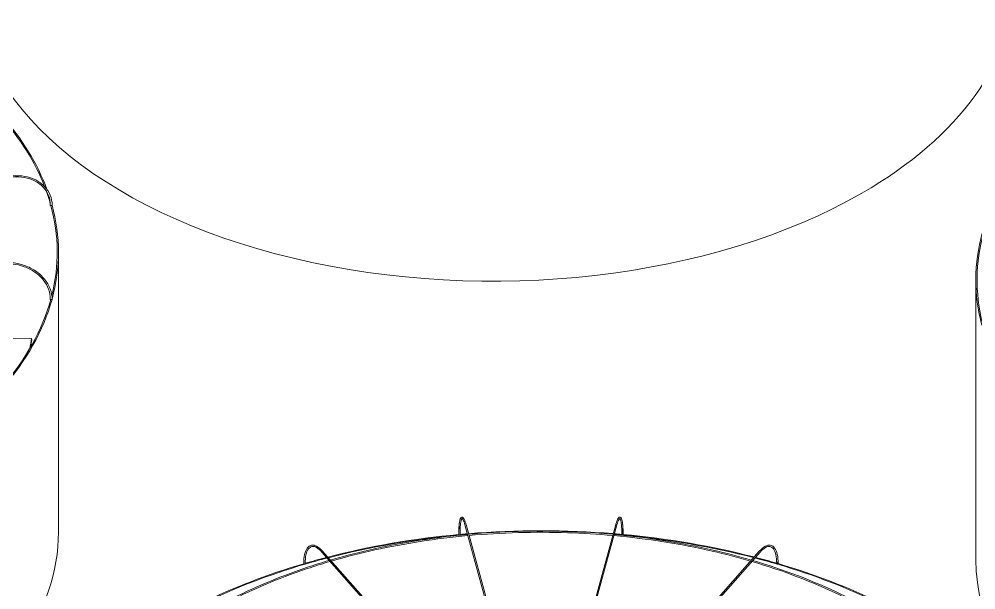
# Model space of a CAD drawing. Header units: millimetres. Extents: x -312439 to 477422, y -331570 to 212570.
# Drawn here: x 397895.7 to 398376.7, y 93311.4 to 93598.6 of the extents above; entities that cross this region are included whole.
import ezdxf

# ---------------------------------------------------------------- set-up
doc = ezdxf.new("R2010")
doc.units = ezdxf.units.MM

msp = doc.modelspace()

# ---------------------------------------------------------------- linework, layer by layer
at = {"color": 0, "linetype": 'Continuous', "lineweight": 0, "extrusion": (8.40036e-17, 0.816497, 0.57735)}
for p, q in [((397915.501, 93340.54), (397915.501, 93481.28)), ((398376.721, 93326.613), (398376.721, 93467.353)), ((397901.932, 93437.974), (397864.266, 93438.184)), ((397902.096, 93437.213), (397901.932, 93437.974)), ((398153.47, 93221.638), (398119.877, 93344.093)), ((398120.468, 93344.255), (398154.089, 93221.698)), ((398195.66, 93344.255), (398162.038, 93221.698)), ((398196.25, 93344.093), (398162.657, 93221.638)), ((398145.369, 93219.973), (398047.869, 93330.451)), ((398048.328, 93330.856), (398146.01, 93220.172)), ((398267.799, 93330.856), (398170.117, 93220.172)), ((398268.258, 93330.451), (398170.758, 93219.973))]:
    msp.add_line(p, q, dxfattribs=at)
at = {"color": 0, "linetype": 'Continuous', "lineweight": 0}
for centre, major_axis, ratio, start_param, end_param in [((398134.05, 93618.115), (262.225, 0), 0.5773503, 3.1415927, 5.4977871), ((398134.05, 93618.115), (262.225, 0), 0.5773503, 5.4977871, 6.2831853), ((397653.276, 93481.28), (-261.613, 0), 0.5773503, 3.3623861, 3.6122993), ((397653.276, 93481.28), (-262.225, 0), 0.5773503, 3.3525846, 3.6125039), ((397653.276, 93481.28), (-261.613, 0), 0.5773503, 3.3053341, 3.3466211), ((397911.711, 93504.985), (-0.306, 0.006), 0.5752952, 0, 0.1678974), ((397911.711, 93504.985), (-0.306, 0.006), 0.5752952, 0.1678974, 1.7386937), ((397653.276, 93481.28), (-261.613, 0), 0.5773503, 2.9976529, 3.2980059), ((397912.013, 93505.012), (-0.306, 0), 0.5773503, 1.2043118, 3.1415927), ((397653.276, 93481.28), (-262.225, 0), 0.5773503, 2.9856485, 3.2984345), ((398638.946, 93467.353), (-262.225, 0), 0.5773503, 6.126925, 6.4343205), ((398638.946, 93467.353), (-261.613, 0), 0.5773503, 6.1262297, 6.4235661), ((397653.276, 93481.28), (-261.613, 0), 0.5773503, 2.6753447, 2.9836943), ((397653.276, 93481.28), (-262.225, 0), 0.5773503, 2.6707914, 2.9843582), ((397911.711, 93457.701), (-0.306, 0.006), 0.5792658, 0, 1.4246091), ((397912.013, 93457.673), (-0.306, 0), 0.5773503, 0.8901525, 3.1415927), ((397653.111, 93439.358), (247.048, 53.431), 0.7719474, 5.9775334, 6.0030301), ((397653.276, 93438.597), (247.048, 53.431), 0.7719474, 5.9850347, 6.0030301), ((397653.276, 93340.54), (262.225, 0), 0.5773503, 5.4977871, 6.2831853), ((398158.172, 93189.778), (-262.225, 0), 0.5773503, 4.5737285, 4.8518651), ((398158.172, 93189.778), (-262.225, 0), 0.5773503, 4.8709744, 5.1337903), ((398158.172, 93189.778), (-261.613, 0), 0.5773503, 4.8702538, 5.1336735), ((398117.066, 93339.285), (0.306, 0), 0.5773503, 3.1415927, 3.7072911), ((398117.114, 93339.111), (0.306, 0.001), 0.5647458, 3.2969897, 4.867786), ((398117.114, 93339.111), (0.306, 0.001), 0.5647458, 4.867786, 6.2831853), ((398158.172, 93189.778), (-261.613, 0), 0.5773503, 4.8601846, 4.8693633), ((398158.172, 93189.778), (-262.225, 0), 0.5773503, 4.8542575, 4.8684283), ((398158.172, 93189.778), (-261.613, 0), 0.5773503, 4.556469, 4.5713736), ((398158.172, 93189.778), (-262.225, 0), 0.5773503, 4.5571855, 4.5713361), ((398199.013, 93339.111), (0.306, -0.001), 0.5647458, 3.1415927, 4.5569919), ((398199.013, 93339.111), (0.306, -0.001), 0.5647458, 4.5569919, 6.1277883), ((398158.172, 93189.778), (-261.613, 0), 0.5773503, 4.2918428, 4.5551023), ((398199.061, 93339.285), (0.306, 0), 0.5773503, 5.7174869, 6.2831853), ((398158.172, 93189.778), (-262.225, 0), 0.5773503, 4.2917243, 4.5546375), ((398158.172, 93189.778), (-261.613, 0), 0.5773503, 5.1364588, 5.1836819), ((398158.172, 93189.778), (-262.225, 0), 0.5773503, 5.1365691, 5.1818933), ((398158.172, 93189.778), (-261.613, 0), 0.5773503, 4.242585, 4.2890574), ((398158.172, 93189.778), (-262.225, 0), 0.5773503, 4.2438111, 4.2889455), ((398638.946, 93326.613), (262.225, 0), 0.5773503, 3.1415927, 5.4977871), ((398158.172, 93189.778), (-262.225, 0), 0.5773503, 5.1849758, 5.420347), ((398158.172, 93189.778), (-261.613, 0), 0.5773503, 5.183912, 5.4201653), ((398039.085, 93324.656), (0.306, 0), 0.5773503, 3.1415927, 4.134446), ((398039.224, 93324.499), (0.306, 0.003), 0.5659728, 3.6079382, 5.1787345), ((398039.224, 93324.499), (0.306, 0.003), 0.5659728, 5.1787345, 6.2831853), ((398276.903, 93324.499), (0.306, -0.003), 0.5659728, 3.1415927, 4.2460434), ((398276.903, 93324.499), (0.306, -0.003), 0.5659728, 4.2460434, 5.8168397), ((398158.172, 93189.778), (-261.613, 0), 0.5773503, 4.0051997, 4.2408431), ((398277.042, 93324.656), (0.306, 0), 0.5773503, 5.290332, 6.2831853), ((398158.172, 93189.778), (-262.225, 0), 0.5773503, 4.0050166, 4.2406095)]:
    msp.add_ellipse(centre, major_axis=major_axis, ratio=ratio, start_param=start_param, end_param=end_param, dxfattribs=at)
for points, knots in [([(397912.319, 93505.012), (397912.319, 93506.749), (397911.986, 93508.456), (397910.687, 93511.642), (397909.722, 93513.12), (397907.257, 93515.699), (397905.759, 93516.8), (397902.379, 93518.521), (397900.498, 93519.141), (397896.536, 93519.843), (397894.456, 93519.925), (397892.376, 93519.734)], [4.712389, 4.712389, 4.712389, 4.712389, 5.0265482, 5.0265482, 5.3407075, 5.3407075, 5.6548668, 5.6548668, 5.969026, 5.969026, 6.2831853, 6.2831853, 6.2831853, 6.2831853]), ([(397892.432, 93519.124), (397894.447, 93519.309), (397896.462, 93519.226), (397900.285, 93518.538), (397902.094, 93517.932), (397905.325, 93516.262), (397906.747, 93515.197), (397909.066, 93512.718), (397909.963, 93511.304), (397911.148, 93508.266), (397911.435, 93506.642), (397911.404, 93504.99)], [6.2831853, 6.2831853, 6.2831853, 6.2831853, 6.6004533, 6.6004533, 6.9177214, 6.9177214, 7.2349894, 7.2349894, 7.5522575, 7.5522575, 7.8695255, 7.8695255, 7.8695255, 7.8695255]), ([(397892.376, 93475.371), (397894.392, 93475.187), (397896.408, 93474.736), (397900.239, 93473.346), (397902.053, 93472.407), (397905.297, 93470.136), (397906.726, 93468.805), (397909.057, 93465.887), (397909.958, 93464.301), (397911.148, 93461.033), (397911.435, 93459.352), (397911.404, 93457.706)], [6.2831853, 6.2831853, 6.2831853, 6.2831853, 6.6004533, 6.6004533, 6.9177214, 6.9177214, 7.2349894, 7.2349894, 7.5522575, 7.5522575, 7.8695255, 7.8695255, 7.8695255, 7.8695255]), ([(397912.319, 93457.673), (397912.319, 93459.409), (397911.986, 93461.173), (397910.693, 93464.584), (397909.732, 93466.229), (397907.279, 93469.244), (397905.788, 93470.613), (397902.42, 93472.943), (397900.545, 93473.905), (397896.59, 93475.329), (397894.511, 93475.791), (397892.432, 93475.981)], [4.712389, 4.712389, 4.712389, 4.712389, 5.0265482, 5.0265482, 5.3407075, 5.3407075, 5.6548668, 5.6548668, 5.969026, 5.969026, 6.2831853, 6.2831853, 6.2831853, 6.2831853]), ([(398116.76, 93339.285), (398116.76, 93340.989), (398116.812, 93342.506), (398117.015, 93345.024), (398117.164, 93346.023), (398117.566, 93347.445), (398117.791, 93347.961), (398118.577, 93348.076), (398118.825, 93347.928), (398119.376, 93347.343), (398119.684, 93346.688), (398120.163, 93345.307), (398120.316, 93344.809), (398120.468, 93344.255)], [4.712389, 4.712389, 4.712389, 4.712389, 5.0265482, 5.0265482, 5.3407075, 5.3407075, 5.6548668, 5.6548668, 5.8236028, 5.8236028, 6.1377621, 6.1377621, 6.2831853, 6.2831853, 6.2831853, 6.2831853]), ([(398117.142, 93345.421), (398117.133, 93345.36), (398117.124, 93345.299), (398116.972, 93344.212), (398116.878, 93342.908), (398116.815, 93340.671), (398116.806, 93339.91), (398116.808, 93339.11)], [1.10131175, 1.10131175, 1.10131175, 1.10131175, 1.12076762, 1.12076762, 1.43803566, 1.43803566, 1.5863026, 1.5863026, 1.5863026, 1.5863026]), ([(398119.877, 93344.093), (398119.559, 93345.253), (398119.239, 93346.145), (398118.683, 93347.226), (398118.434, 93347.375), (398118.407, 93347.375), (398118.203, 93347.227), (398117.85, 93346.062), (398117.706, 93345.212), (398117.495, 93342.969), (398117.433, 93341.538), (398117.42, 93339.65), (398117.42, 93339.383), (398117.421, 93339.111)], [0, 0, 0, 0, 0.3152669, 0.3152669, 0.6094726, 0.6094726, 0.9267406, 0.9267406, 1.2208373, 1.2208373, 1.5356304, 1.5356304, 1.5863402, 1.5863402, 1.5863402, 1.5863402]), ([(398199.367, 93339.285), (398199.367, 93340.989), (398199.315, 93342.506), (398199.113, 93345.024), (398198.963, 93346.023), (398198.561, 93347.445), (398198.336, 93347.961), (398197.551, 93348.076), (398197.302, 93347.928), (398196.751, 93347.343), (398196.444, 93346.688), (398195.964, 93345.307), (398195.812, 93344.809), (398195.66, 93344.255)], [4.712389, 4.712389, 4.712389, 4.712389, 5.0265482, 5.0265482, 5.3407075, 5.3407075, 5.6548668, 5.6548668, 5.8236028, 5.8236028, 6.1377621, 6.1377621, 6.2831853, 6.2831853, 6.2831853, 6.2831853]), ([(398196.25, 93344.093), (398196.569, 93345.253), (398196.888, 93346.145), (398197.444, 93347.226), (398197.693, 93347.375), (398197.72, 93347.375), (398197.925, 93347.227), (398198.277, 93346.062), (398198.421, 93345.212), (398198.632, 93342.969), (398198.694, 93341.538), (398198.707, 93339.65), (398198.707, 93339.383), (398198.707, 93339.111)], [0, 0, 0, 0, 0.3152669, 0.3152669, 0.6094726, 0.6094726, 0.9267406, 0.9267406, 1.2208373, 1.2208373, 1.5356304, 1.5356304, 1.5863402, 1.5863402, 1.5863402, 1.5863402]), ([(398198.985, 93345.421), (398198.994, 93345.36), (398199.003, 93345.299), (398199.155, 93344.212), (398199.249, 93342.908), (398199.312, 93340.671), (398199.321, 93339.91), (398199.319, 93339.11)], [1.10131175, 1.10131175, 1.10131175, 1.10131175, 1.12076762, 1.12076762, 1.43803566, 1.43803566, 1.5863026, 1.5863026, 1.5863026, 1.5863026]), ([(398194.321, 93339.375), (398186.826, 93340.053), (398179.274, 93340.52), (398155.047, 93341.336), (398138.289, 93340.866), (398121.806, 93339.375)], [5.342386, 5.342386, 5.342386, 5.342386, 5.43953692, 5.43953692, 5.65318828, 5.65318828, 5.65318828, 5.65318828]), ([(398194.156, 93338.775), (398186.638, 93339.453), (398179.063, 93339.919), (398154.944, 93340.718), (398138.321, 93340.249), (398121.971, 93338.775)], [5.34285963, 5.34285963, 5.34285963, 5.34285963, 5.44045758, 5.44045758, 5.65271466, 5.65271466, 5.65271466, 5.65271466]), ([(398121.187, 93339.318), (398113.18, 93338.581), (398105.239, 93337.604), (398081.812, 93333.979), (398066.651, 93330.631), (398052.244, 93326.419)], [5.65586592, 5.65586592, 5.65586592, 5.65586592, 5.75969853, 5.75969853, 5.96646224, 5.96646224, 5.96646224, 5.96646224]), ([(398121.351, 93338.718), (398113.274, 93337.977), (398105.265, 93336.991), (398081.943, 93333.373), (398066.947, 93330.066), (398052.692, 93325.912)], [5.65539644, 5.65539644, 5.65539644, 5.65539644, 5.76029586, 5.76029586, 5.96514032, 5.96514032, 5.96514032, 5.96514032]), ([(398263.436, 93325.912), (398257.158, 93327.741), (398250.737, 93329.407), (398228.287, 93334.541), (398211.68, 93337.167), (398194.776, 93338.718)], [5.03043397, 5.03043397, 5.03043397, 5.03043397, 5.12064091, 5.12064091, 5.34017784, 5.34017784, 5.34017784, 5.34017784]), ([(398263.883, 93326.419), (398257.596, 93328.257), (398251.164, 93329.931), (398228.625, 93335.105), (398211.933, 93337.755), (398194.94, 93339.318)], [5.02911205, 5.02911205, 5.02911205, 5.02911205, 5.11935362, 5.11935362, 5.33970837, 5.33970837, 5.33970837, 5.33970837]), ([(398038.779, 93324.656), (398038.779, 93326.372), (398038.93, 93327.921), (398039.526, 93330.547), (398039.971, 93331.625), (398041.152, 93333.21), (398041.9, 93333.715), (398043.541, 93334), (398044.4, 93333.827), (398046.213, 93332.906), (398047.178, 93332.12), (398048.202, 93330.998), (398048.265, 93330.928), (398048.328, 93330.856)], [4.712389, 4.712389, 4.712389, 4.712389, 5.0265482, 5.0265482, 5.3407075, 5.3407075, 5.6548668, 5.6548668, 5.9484515, 5.9484515, 6.2626108, 6.2626108, 6.2831853, 6.2831853, 6.2831853, 6.2831853]), ([(398047.869, 93330.451), (398046.955, 93331.487), (398046.047, 93332.253), (398044.364, 93333.175), (398043.598, 93333.331), (398042.256, 93333.096), (398041.659, 93332.702), (398040.632, 93331.303), (398040.216, 93330.298), (398039.664, 93327.795), (398039.524, 93326.305), (398039.53, 93324.598), (398039.53, 93324.55), (398039.531, 93324.502)], [0, 0, 0, 0, 0.3146448, 0.3146448, 0.6289116, 0.6289116, 0.9461796, 0.9461796, 1.2634477, 1.2634477, 1.5772832, 1.5772832, 1.5863402, 1.5863402, 1.5863402, 1.5863402]), ([(398277.348, 93324.656), (398277.348, 93326.372), (398277.198, 93327.921), (398276.601, 93330.547), (398276.156, 93331.625), (398274.976, 93333.21), (398274.227, 93333.715), (398272.586, 93334), (398271.727, 93333.827), (398269.914, 93332.906), (398268.949, 93332.12), (398267.925, 93330.998), (398267.862, 93330.928), (398267.799, 93330.856)], [4.712389, 4.712389, 4.712389, 4.712389, 5.0265482, 5.0265482, 5.3407075, 5.3407075, 5.6548668, 5.6548668, 5.9484515, 5.9484515, 6.2626108, 6.2626108, 6.2831853, 6.2831853, 6.2831853, 6.2831853]), ([(398268.258, 93330.451), (398269.172, 93331.487), (398270.08, 93332.253), (398271.763, 93333.175), (398272.529, 93333.331), (398273.871, 93333.096), (398274.468, 93332.702), (398275.495, 93331.303), (398275.911, 93330.298), (398276.464, 93327.795), (398276.603, 93326.305), (398276.597, 93324.598), (398276.597, 93324.55), (398276.597, 93324.502)], [0, 0, 0, 0, 0.3146448, 0.3146448, 0.6289116, 0.6289116, 0.9461796, 0.9461796, 1.2634477, 1.2634477, 1.5772832, 1.5772832, 1.5863402, 1.5863402, 1.5863402, 1.5863402]), ([(398051.595, 93326.229), (398043.922, 93323.969), (398036.464, 93321.464), (398016.231, 93313.776), (398004.054, 93308.068), (397992.977, 93301.717)], [5.96956861, 5.96956861, 5.96956861, 5.96956861, 6.07987049, 6.07987049, 6.27966483, 6.27966483, 6.27966483, 6.27966483]), ([(398323.15, 93301.717), (398318.536, 93304.362), (398313.731, 93306.897), (398295.182, 93315.892), (398280.315, 93321.58), (398264.532, 93326.229)], [4.71590946, 4.71590946, 4.71590946, 4.71590946, 4.79913358, 4.79913358, 5.02600568, 5.02600568, 5.02600568, 5.02600568]), ([(398052.042, 93325.722), (398044.269, 93323.44), (398036.718, 93320.906), (398016.567, 93313.245), (398004.541, 93307.617), (397993.591, 93301.363)], [5.96825255, 5.96825255, 5.96825255, 5.96825255, 6.08012371, 6.08012371, 6.27780239, 6.27780239, 6.27780239, 6.27780239]), ([(398038.927, 93325.511), (398038.922, 93325.307), (398038.918, 93325.1), (398038.917, 93324.761), (398038.917, 93324.63), (398038.918, 93324.498)], [7.805980691, 7.805980691, 7.805980691, 7.805980691, 7.845140151, 7.845140151, 7.869416781, 7.869416781, 7.869416781, 7.869416781]), ([(398322.536, 93301.363), (398317.934, 93303.991), (398313.141, 93306.51), (398294.643, 93315.45), (398279.82, 93321.102), (398264.085, 93325.722)], [4.71777189, 4.71777189, 4.71777189, 4.71777189, 4.80086127, 4.80086127, 5.02732174, 5.02732174, 5.02732174, 5.02732174]), ([(398277.2, 93325.511), (398277.205, 93325.307), (398277.209, 93325.1), (398277.21, 93324.761), (398277.21, 93324.63), (398277.209, 93324.498)], [7.805980691, 7.805980691, 7.805980691, 7.805980691, 7.845140151, 7.845140151, 7.869416781, 7.869416781, 7.869416781, 7.869416781])]:
    msp.add_open_spline(points, degree=3, knots=knots, dxfattribs=at)

doc.saveas('drawing.dxf')
